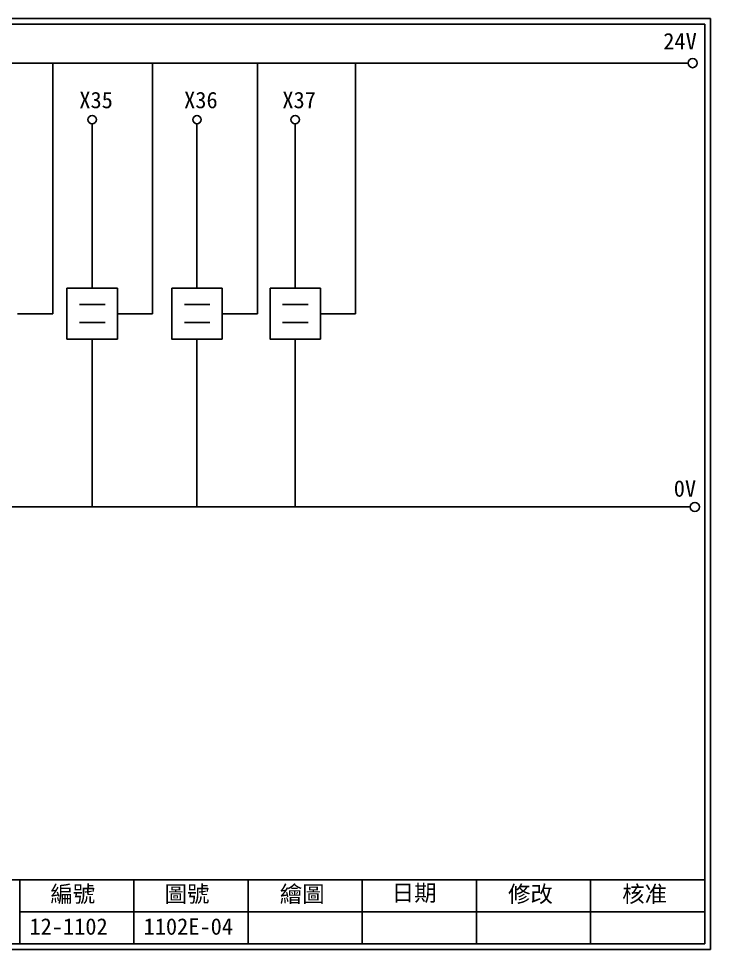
# Model space of a CAD drawing. Extents: x 325 to 612, y 3 to 207.
# Drawn here: x 460.8 to 612.3, y 3 to 207 of the extents above; entities that cross this region are included whole.
import ezdxf

# ---------------------------------------------------------------- set-up
doc = ezdxf.new("R2010")
doc.units = 0
doc.layers.get('0').update_dxf_attribs({"linetype": 'CONTINUOUS'})
doc.layers.add('圖框層', color=7, linetype='CONTINUOUS')
doc.layers.add('標尺寸層', color=3, linetype='CONTINUOUS')
doc.styles.add('STSL', font='KAIU.TTF')

msp = doc.modelspace()

# ---------------------------------------------------------------- linework, layer by layer
for p, q in [((468.28, 142.31), (468.28, 197.22)), ((490.15, 142.31), (490.15, 197.22)), ((513.1, 142.31), (513.1, 197.22)), ((534.62, 142.31), (534.62, 197.22)), ((476.93, 147.89), (476.93, 183.91)), ((499.88, 147.89), (499.88, 183.91)), ((521.39, 147.89), (521.39, 183.91)), ((460.57, 142.31), (468.28, 142.31)), ((482.44, 142.31), (490.15, 142.31)), ((505.39, 142.31), (513.1, 142.31)), ((526.91, 142.31), (534.62, 142.31)), ((476.93, 136.73), (476.93, 99.96)), ((499.88, 136.73), (499.88, 99.96)), ((521.39, 136.73), (521.39, 99.96))]:
    msp.add_line(p, q)
for points in [[(471.41, 147.89), (482.44, 147.89), (482.44, 136.73), (471.41, 136.73)], [(494.36, 147.89), (505.39, 147.89), (505.39, 136.73), (494.36, 136.73)], [(515.88, 147.89), (526.91, 147.89), (526.91, 136.73), (515.88, 136.73)]]:
    msp.add_lwpolyline(points, close=True)
for centre in [(608.44, 197.22), (608.92, 99.96)]:
    msp.add_circle(centre, 1)
at = {"layer": '圖框層', "color": 7}
for p, q in [((612.32, 206.97), (325.32, 206.97)), ((612.32, 3), (612.32, 206.97)), ((611.07, 205.72), (326.57, 205.72)), ((611.07, 4.25), (611.07, 205.72)), ((326.57, 18.25), (611.07, 18.25)), ((461.07, 4.25), (461.07, 18.25)), ((486.07, 4.25), (486.07, 18.25)), ((511.07, 4.25), (511.07, 18.25)), ((536.07, 4.25), (536.07, 18.25)), ((561.07, 4.25), (561.07, 18.25)), ((586.07, 4.25), (586.07, 18.25)), ((461.07, 11.25), (611.07, 11.25)), ((326.57, 4.25), (611.07, 4.25)), ((325.32, 3), (612.32, 3))]:
    msp.add_line(p, q, dxfattribs=at)
at = {"layer": '標尺寸層', "color": 7}
for p, q in [((329.84, 197.22), (607.44, 197.22)), ((474.17, 144.34), (479.74, 144.34)), ((497.12, 144.34), (502.69, 144.34)), ((518.63, 144.34), (524.2, 144.34)), ((474.17, 140.37), (479.74, 140.37)), ((497.12, 140.37), (502.69, 140.37)), ((518.63, 140.37), (524.2, 140.37)), ((330.05, 99.96), (607.92, 99.96))]:
    msp.add_line(p, q, dxfattribs=at)
for centre in [(476.93, 184.83), (499.88, 184.83), (521.39, 184.83)]:
    msp.add_circle(centre, 0.92, dxfattribs=at)

# ---------------------------------------------------------------- texts
at = {"layer": '圖框層', "color": 4, "style": 'STSL'}
for s, p in [('24V', (602, 200.22)), ('X35', (474.11, 187.33)), ('X36', (497.06, 187.33)), ('X37', (518.58, 187.33)), ('0V', (604.3, 102.2)), ('編號', (467.78, 13.34)), ('圖號', (492.78, 13.34)), ('繪圖', (518.01, 13.34)), ('日期', (542.54, 13.59)), ('修改', (568.01, 13.34)), ('核准', (593.01, 13.34)), ('12-1102', (463.18, 6.22)), ('1102E-04', (488.18, 6.22))]:
    msp.add_text(s, height=3.6, dxfattribs=at).set_placement(p)

doc.saveas('drawing.dxf')
